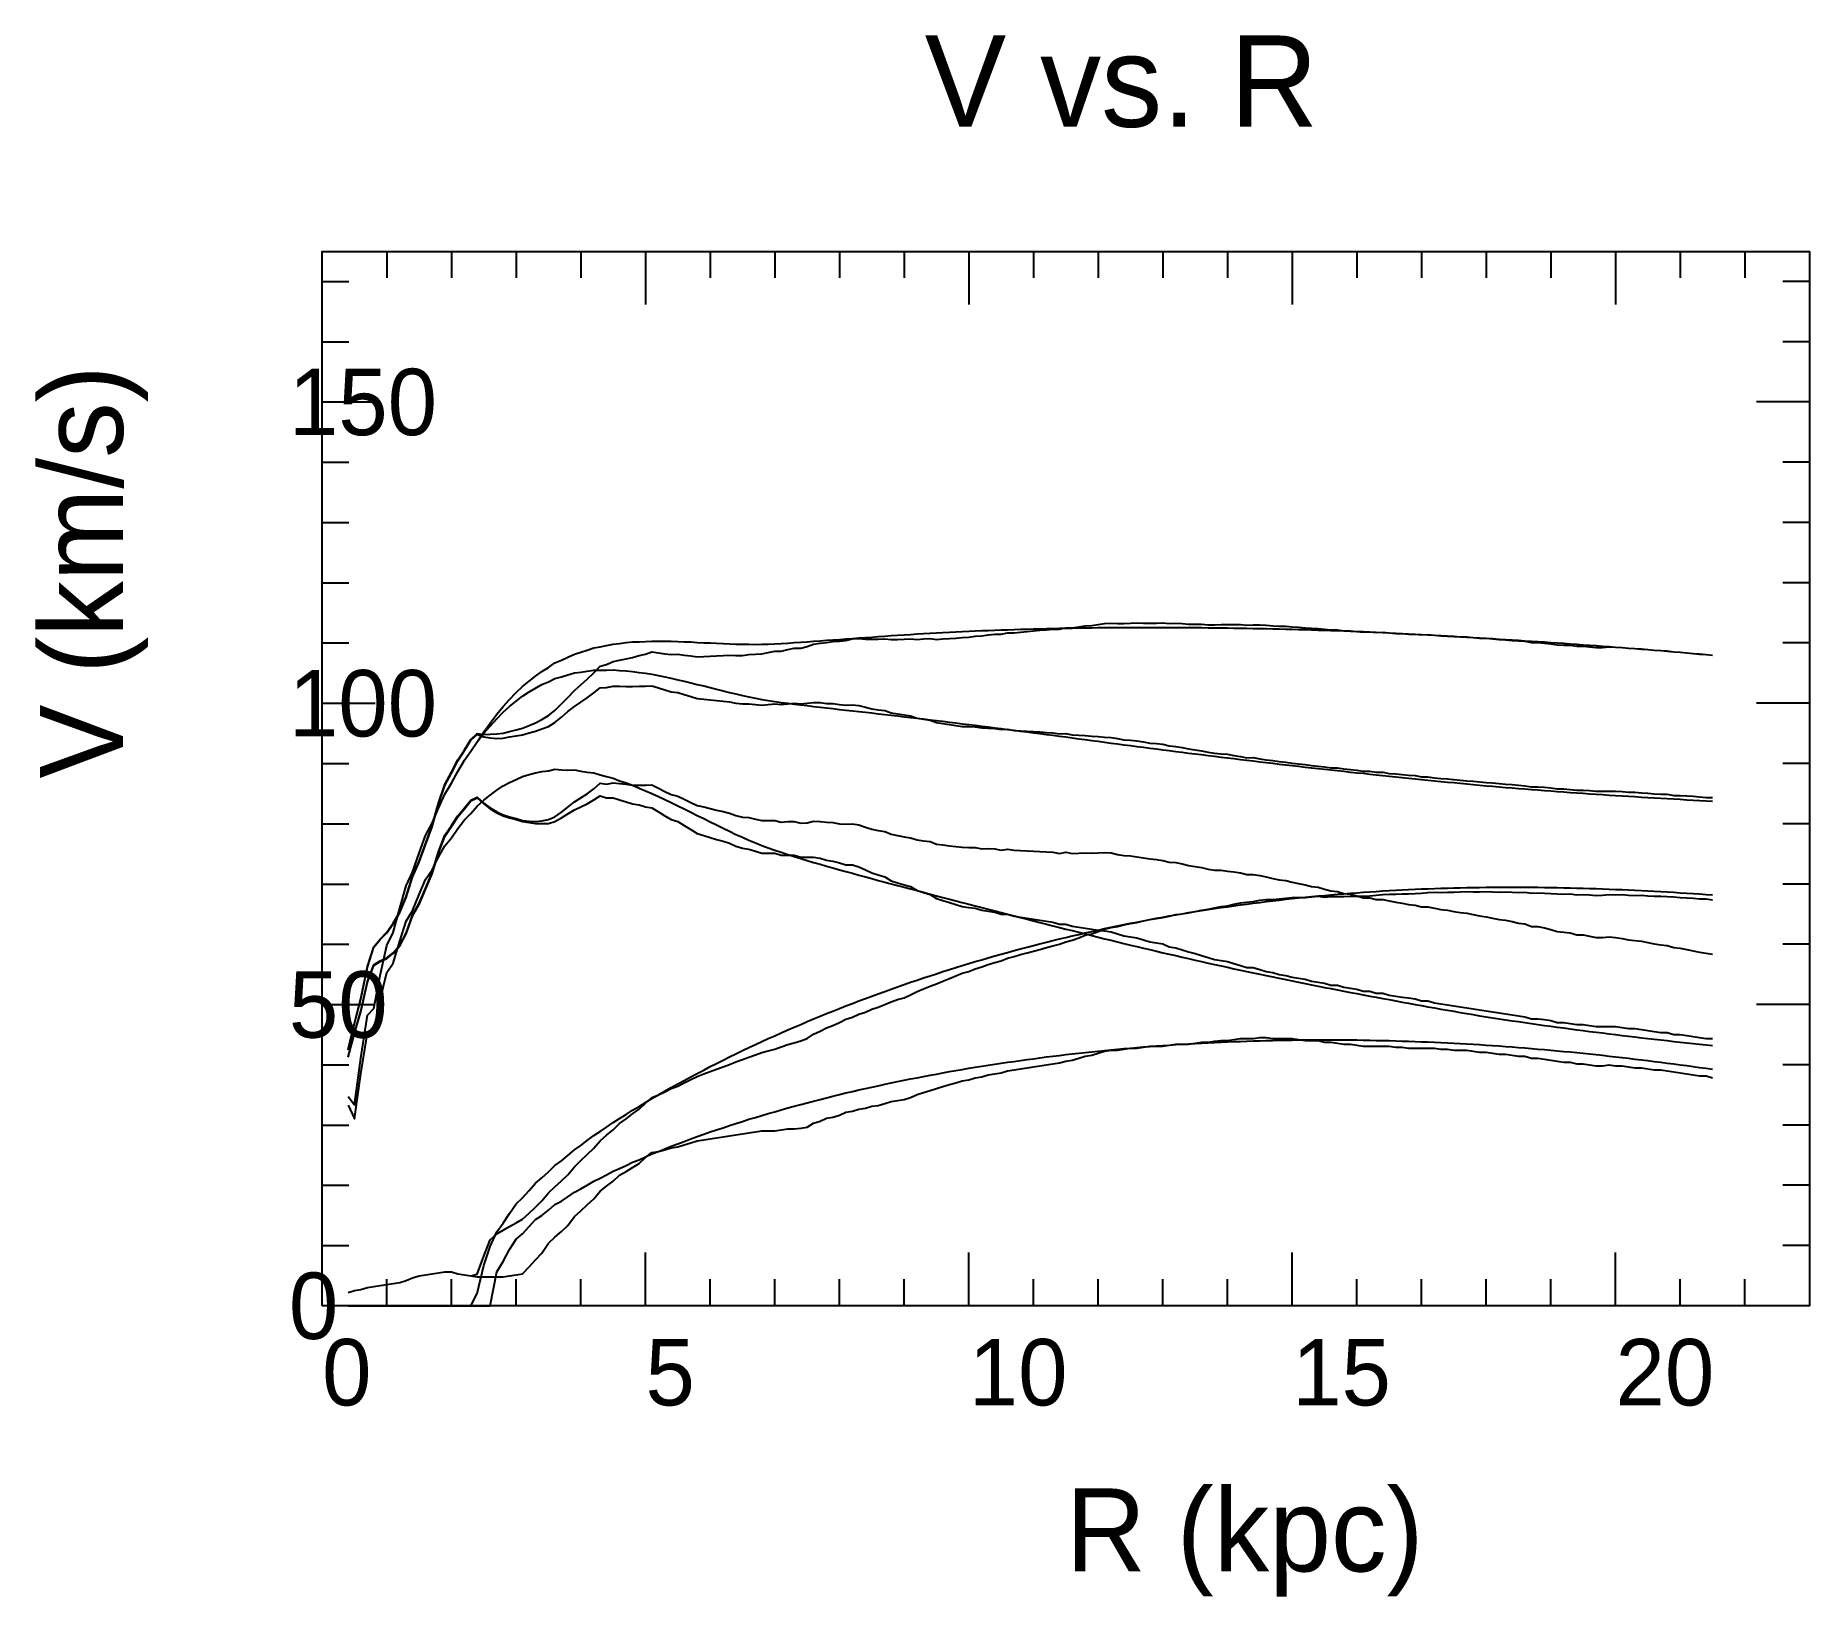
# Model space of a CAD drawing. Extents: x -35 to 179, y -35 to 153.
import ezdxf

# ---------------------------------------------------------------- set-up
doc = ezdxf.new("R2010")
doc.units = 0

msp = doc.modelspace()

# ---------------------------------------------------------------- linework, layer by layer
at = {"color": 0}
for p, q in [((7.79, 127), (7.79, 123.8)), ((15.58, 127), (15.58, 123.8)), ((23.37, 127), (23.37, 123.8)), ((31.17, 127), (31.17, 123.8)), ((38.96, 127), (38.96, 120.6)), ((46.75, 127), (46.75, 123.8)), ((54.54, 127), (54.54, 123.8)), ((62.33, 127), (62.33, 123.8)), ((70.12, 127), (70.12, 123.8)), ((77.91, 127), (77.91, 120.6)), ((85.7, 127), (85.7, 123.8)), ((93.5, 127), (93.5, 123.8)), ((101.29, 127), (101.29, 123.8)), ((109.08, 127), (109.08, 123.8)), ((116.87, 127), (116.87, 120.6)), ((124.66, 127), (124.66, 123.8)), ((132.45, 127), (132.45, 123.8)), ((140.24, 127), (140.24, 123.8)), ((148.03, 127), (148.03, 123.8)), ((155.83, 127), (155.83, 120.6)), ((163.62, 127), (163.62, 123.8)), ((171.41, 127), (171.41, 123.8)), ((0, 123.37), (3.2, 123.37)), ((179.2, 123.37), (176, 123.37)), ((0, 116.11), (3.2, 116.11)), ((179.2, 116.11), (176, 116.11)), ((0, 108.86), (6.4, 108.86)), ((179.2, 108.86), (172.8, 108.86)), ((0, 101.6), (3.2, 101.6)), ((179.2, 101.6), (176, 101.6)), ((0, 94.34), (3.2, 94.34)), ((179.2, 94.34), (176, 94.34)), ((0, 87.08), (3.2, 87.08)), ((179.2, 87.08), (176, 87.08)), ((0, 79.83), (3.2, 79.83)), ((179.2, 79.83), (176, 79.83)), ((0, 72.57), (6.4, 72.57)), ((179.2, 72.57), (172.8, 72.57)), ((0, 65.31), (3.2, 65.31)), ((179.2, 65.31), (176, 65.31)), ((0, 58.06), (3.2, 58.06)), ((179.2, 58.06), (176, 58.06)), ((0, 50.8), (3.2, 50.8)), ((179.2, 50.8), (176, 50.8)), ((0, 43.54), (3.2, 43.54)), ((179.2, 43.54), (176, 43.54)), ((0, 36.29), (6.4, 36.29)), ((179.2, 36.29), (172.8, 36.29)), ((0, 29.03), (3.2, 29.03)), ((179.2, 29.03), (176, 29.03)), ((0, 21.77), (3.2, 21.77)), ((179.2, 21.77), (176, 21.77)), ((0, 14.51), (3.2, 14.51)), ((179.2, 14.51), (176, 14.51)), ((0, 7.26), (3.2, 7.26)), ((179.2, 7.26), (176, 7.26)), ((38.96, 0), (38.96, 6.4)), ((77.91, 0), (77.91, 6.4)), ((116.87, 0), (116.87, 6.4)), ((155.83, 0), (155.83, 6.4)), ((7.79, 0), (7.79, 3.2)), ((15.58, 0), (15.58, 3.2)), ((23.37, 0), (23.37, 3.2)), ((31.17, 0), (31.17, 3.2)), ((46.75, 0), (46.75, 3.2)), ((54.54, 0), (54.54, 3.2)), ((62.33, 0), (62.33, 3.2)), ((70.12, 0), (70.12, 3.2)), ((85.7, 0), (85.7, 3.2)), ((93.5, 0), (93.5, 3.2)), ((101.29, 0), (101.29, 3.2)), ((109.08, 0), (109.08, 3.2)), ((124.66, 0), (124.66, 3.2)), ((132.45, 0), (132.45, 3.2)), ((140.24, 0), (140.24, 3.2)), ((148.03, 0), (148.03, 3.2)), ((163.62, 0), (163.62, 3.2)), ((171.41, 0), (171.41, 3.2))]:
    msp.add_line(p, q, dxfattribs=at)
msp.add_lwpolyline([(0, 0), (0, 127), (179.2, 127), (179.2, 0)], close=True, dxfattribs=at)
at = {"color": 4}
for points in [[(3.12, 30.85), (3.9, 34.04), (4.67, 36.99), (5.45, 40.85), (6.23, 43.24), (7.01, 44.16), (7.79, 45), (8.57, 46.07), (9.35, 47.46), (10.13, 49.28), (10.91, 51.75), (11.69, 53.55), (12.47, 55.64), (13.25, 57.83), (14.02, 60.53), (14.8, 62.79), (15.58, 64.28), (16.36, 65.74), (17.14, 66.98), (17.92, 68.21), (18.7, 68.91), (19.48, 68.8), (20.26, 68.85), (21.04, 68.88), (21.82, 68.98), (22.59, 69.18), (23.37, 69.37), (24.15, 69.56), (24.93, 69.89), (25.71, 70.21), (26.49, 70.63), (27.27, 71.1), (28.05, 71.69), (28.83, 72.49), (29.61, 73.28), (30.39, 74.11), (31.17, 74.8), (31.94, 75.48), (32.72, 76.24), (33.5, 77.05), (34.28, 77.23), (35.06, 77.58), (35.84, 77.78), (36.62, 77.93), (37.4, 78.07), (38.18, 78.31), (38.96, 78.5), (39.74, 78.75), (40.51, 78.63), (41.29, 78.54), (42.07, 78.43), (42.85, 78.48), (43.63, 78.38), (44.41, 78.27), (45.19, 78.18), (45.97, 78.21), (46.75, 78.25), (47.53, 78.29), (48.31, 78.32), (49.09, 78.35), (49.86, 78.31), (50.64, 78.34), (51.42, 78.45), (52.2, 78.48), (52.98, 78.51), (53.76, 78.67), (54.54, 78.83), (55.32, 78.85), (56.1, 79.04), (56.88, 79.2), (57.66, 79.22), (58.43, 79.4), (59.21, 79.68), (59.99, 79.82), (60.77, 79.9), (61.55, 80), (62.33, 80.05), (63.11, 80.14), (63.89, 80.31), (64.67, 80.36), (65.45, 80.3), (66.23, 80.28), (67.01, 80.29), (67.78, 80.34), (68.56, 80.24), (69.34, 80.25), (70.12, 80.27), (70.9, 80.32), (71.68, 80.26), (72.46, 80.31), (73.24, 80.36), (74.02, 80.26), (74.8, 80.31), (75.58, 80.37), (76.35, 80.42), (77.13, 80.47), (77.91, 80.55), (78.69, 80.67), (79.47, 80.68), (80.25, 80.8), (81.03, 80.88), (81.81, 80.88), (82.59, 81.07), (83.37, 81.07), (84.15, 81.15), (84.93, 81.22), (85.7, 81.29), (86.48, 81.36), (87.26, 81.43), (88.04, 81.5), (88.82, 81.5), (89.6, 81.67), (90.38, 81.67), (91.16, 81.78), (91.94, 81.89), (92.72, 81.95), (93.5, 82.05), (94.27, 82.16), (95.05, 82.22), (95.83, 82.17), (96.61, 82.17), (97.39, 82.22), (98.17, 82.24), (98.95, 82.23), (99.73, 82.22), (100.51, 82.23), (101.29, 82.24), (102.07, 82.17), (102.85, 82.22), (103.62, 82.16), (104.4, 82.11), (105.18, 82.1), (105.96, 82.09), (106.74, 82.03), (107.52, 82.02), (108.3, 82.06), (109.08, 82.06), (109.86, 82.05), (110.64, 82.04), (111.42, 81.98), (112.19, 82.03), (112.97, 82.02), (113.75, 81.96), (114.53, 81.91), (115.31, 81.84), (116.09, 81.84), (116.87, 81.77), (117.65, 81.72), (118.43, 81.67), (119.21, 81.6), (119.99, 81.59), (120.77, 81.49), (121.54, 81.42), (122.32, 81.42), (123.1, 81.31), (123.88, 81.29), (124.66, 81.23), (125.44, 81.12), (126.22, 81.16), (127, 81.09), (127.78, 81.12), (128.56, 81.05), (129.34, 80.99), (130.11, 80.97), (130.89, 80.9), (131.67, 80.88), (132.45, 80.81), (133.23, 80.84), (134.01, 80.77), (134.79, 80.7), (135.57, 80.67), (136.35, 80.61), (137.13, 80.58), (137.91, 80.56), (138.69, 80.49), (139.46, 80.41), (140.24, 80.39), (141.02, 80.32), (141.8, 80.24), (142.58, 80.21), (143.36, 80.14), (144.14, 80.07), (144.92, 80.04), (145.7, 79.87), (146.48, 79.89), (147.26, 79.81), (148.03, 79.74), (148.81, 79.61), (149.59, 79.58), (150.37, 79.55), (151.15, 79.43), (151.93, 79.44), (152.71, 79.37), (153.49, 79.29), (154.27, 79.3), (155.05, 79.36), (155.83, 79.33), (156.61, 79.29), (157.38, 79.21), (158.16, 79.18), (158.94, 79.14), (159.72, 79.06), (160.5, 78.98), (161.28, 78.94), (162.06, 78.9), (162.84, 78.77), (163.62, 78.74), (164.4, 78.65), (165.18, 78.57), (165.95, 78.49), (166.73, 78.44), (167.51, 78.37)], [(3.12, 30.81), (3.9, 33.99), (4.67, 36.94), (5.45, 40.79), (6.23, 43.18), (7.01, 44.1), (7.79, 44.92), (8.57, 45.99), (9.35, 47.37), (10.13, 49.19), (10.91, 51.64), (11.69, 53.42), (12.47, 55.51), (13.25, 57.7), (14.02, 60.4), (14.8, 62.65), (15.58, 64.15), (16.36, 65.62), (17.14, 66.87), (17.92, 68.11), (18.7, 68.8), (19.48, 68.54), (20.26, 68.39), (21.04, 68.33), (21.82, 68.38), (22.59, 68.52), (23.37, 68.65), (24.15, 68.77), (24.93, 68.99), (25.71, 69.2), (26.49, 69.49), (27.27, 69.78), (28.05, 70.25), (28.83, 70.91), (29.61, 71.56), (30.39, 72.19), (31.17, 72.72), (31.94, 73.24), (32.72, 73.84), (33.5, 74.44), (34.28, 74.45), (35.06, 74.63), (35.84, 74.62), (36.62, 74.6), (37.4, 74.57), (38.18, 74.64), (38.96, 74.61), (39.74, 74.65), (40.51, 74.42), (41.29, 74.18), (42.07, 73.94), (42.85, 73.88), (43.63, 73.64), (44.41, 73.38), (45.19, 73.13), (45.97, 73.06), (46.75, 72.99), (47.53, 72.92), (48.31, 72.84), (49.09, 72.76), (49.86, 72.59), (50.64, 72.5), (51.42, 72.51), (52.2, 72.42), (52.98, 72.34), (53.76, 72.43), (54.54, 72.52), (55.32, 72.42), (56.1, 72.51), (56.88, 72.59), (57.66, 72.5), (58.43, 72.58), (59.21, 72.66), (59.99, 72.65), (60.77, 72.54), (61.55, 72.53), (62.33, 72.43), (63.11, 72.32), (63.89, 72.39), (64.67, 72.29), (65.45, 72.09), (66.23, 71.9), (67.01, 71.79), (67.78, 71.68), (68.56, 71.4), (69.34, 71.28), (70.12, 71.17), (70.9, 71.06), (71.68, 70.78), (72.46, 70.66), (73.24, 70.55), (74.02, 70.27), (74.8, 70.15), (75.58, 70.03), (76.35, 69.91), (77.13, 69.79), (77.91, 69.76), (78.69, 69.72), (79.47, 69.6), (80.25, 69.56), (81.03, 69.51), (81.81, 69.39), (82.59, 69.43), (83.37, 69.3), (84.15, 69.25), (84.93, 69.21), (85.7, 69.16), (86.48, 69.11), (87.26, 69.06), (88.04, 69.01), (88.82, 68.88), (89.6, 68.91), (90.38, 68.77), (91.16, 68.72), (91.94, 68.67), (92.72, 68.61), (93.5, 68.56), (94.27, 68.5), (95.05, 68.44), (95.83, 68.31), (96.61, 68.17), (97.39, 68.11), (98.17, 68.05), (98.95, 67.92), (99.73, 67.78), (100.51, 67.72), (101.29, 67.66), (102.07, 67.44), (102.85, 67.38), (103.62, 67.24), (104.4, 67.1), (105.18, 66.97), (105.96, 66.83), (106.74, 66.69), (107.52, 66.55), (108.3, 66.49), (109.08, 66.43), (109.86, 66.29), (110.64, 66.15), (111.42, 66.01), (112.19, 66.02), (112.97, 65.88), (113.75, 65.74), (114.53, 65.68), (115.31, 65.54), (116.09, 65.47), (116.87, 65.34), (117.65, 65.27), (118.43, 65.2), (119.21, 65.07), (119.99, 65), (120.77, 64.93), (121.54, 64.8), (122.32, 64.8), (123.1, 64.66), (123.88, 64.6), (124.66, 64.53), (125.44, 64.39), (126.22, 64.39), (127, 64.26), (127.78, 64.26), (128.56, 64.12), (129.34, 64.05), (130.11, 63.99), (130.89, 63.92), (131.67, 63.85), (132.45, 63.71), (133.23, 63.72), (134.01, 63.58), (134.79, 63.51), (135.57, 63.45), (136.35, 63.38), (137.13, 63.31), (137.91, 63.24), (138.69, 63.18), (139.46, 63.11), (140.24, 63.04), (141.02, 62.98), (141.8, 62.91), (142.58, 62.84), (143.36, 62.78), (144.14, 62.71), (144.92, 62.64), (145.7, 62.51), (146.48, 62.51), (147.26, 62.45), (148.03, 62.38), (148.81, 62.25), (149.59, 62.25), (150.37, 62.19), (151.15, 62.12), (151.93, 62.12), (152.71, 62.06), (153.49, 61.99), (154.27, 61.99), (155.05, 61.99), (155.83, 61.99), (156.61, 61.93), (157.38, 61.86), (158.16, 61.86), (158.94, 61.8), (159.72, 61.74), (160.5, 61.67), (161.28, 61.61), (162.06, 61.61), (162.84, 61.48), (163.62, 61.48), (164.4, 61.42), (165.18, 61.36), (165.95, 61.29), (166.73, 61.23), (167.51, 61.23)], [(3.12, 1.6), (3.9, 1.84), (4.67, 1.96), (5.45, 2.19), (6.23, 2.31), (7.01, 2.43), (7.79, 2.55), (8.57, 2.67), (9.35, 2.79), (10.13, 3.03), (10.91, 3.38), (11.69, 3.62), (12.47, 3.74), (13.25, 3.86), (14.02, 3.97), (14.8, 4.09), (15.58, 4.09), (16.36, 3.86), (17.14, 3.74), (17.92, 3.62), (18.7, 3.8), (19.48, 5.98), (20.26, 7.96), (21.04, 8.66), (21.82, 9.09), (22.59, 9.55), (23.37, 9.99), (24.15, 10.44), (24.93, 11.14), (25.71, 11.88), (26.49, 12.64), (27.27, 13.6), (28.05, 14.32), (28.83, 15.05), (29.61, 15.78), (30.39, 16.74), (31.17, 17.48), (31.94, 18.22), (32.72, 18.97), (33.5, 19.88), (34.28, 20.54), (35.06, 21.21), (35.84, 21.96), (36.62, 22.53), (37.4, 23.11), (38.18, 23.68), (38.96, 24.42), (39.74, 25.08), (40.51, 25.39), (41.29, 25.78), (42.07, 26.17), (42.85, 26.47), (43.63, 26.86), (44.41, 27.24), (45.19, 27.62), (45.97, 27.92), (46.75, 28.21), (47.53, 28.51), (48.31, 28.79), (49.09, 29.08), (49.86, 29.37), (50.64, 29.66), (51.42, 29.94), (52.2, 30.23), (52.98, 30.51), (53.76, 30.71), (54.54, 30.91), (55.32, 31.19), (56.1, 31.46), (56.88, 31.66), (57.66, 31.93), (58.43, 32.2), (59.21, 32.72), (59.99, 33.06), (60.77, 33.49), (61.55, 33.76), (62.33, 34.1), (63.11, 34.52), (63.89, 34.78), (64.67, 35.11), (65.45, 35.37), (66.23, 35.71), (67.01, 35.96), (67.78, 36.29), (68.56, 36.62), (69.34, 36.87), (70.12, 37.11), (70.9, 37.44), (71.68, 37.84), (72.46, 38.16), (73.24, 38.48), (74.02, 38.79), (74.8, 39.11), (75.58, 39.43), (76.35, 39.74), (77.13, 40.05), (77.91, 40.28), (78.69, 40.59), (79.47, 40.81), (80.25, 41.12), (81.03, 41.34), (81.81, 41.56), (82.59, 41.86), (83.37, 42.08), (84.15, 42.29), (84.93, 42.51), (85.7, 42.72), (86.48, 42.93), (87.26, 43.15), (88.04, 43.35), (88.82, 43.56), (89.6, 43.85), (90.38, 44.05), (91.16, 44.33), (91.94, 44.62), (92.72, 44.81), (93.5, 45.09), (94.27, 45.37), (95.05, 45.56), (95.83, 45.68), (96.61, 45.87), (97.39, 46.06), (98.17, 46.17), (98.95, 46.36), (99.73, 46.54), (100.51, 46.65), (101.29, 46.75), (102.07, 46.93), (102.85, 47.11), (103.62, 47.22), (104.4, 47.31), (105.18, 47.49), (105.96, 47.66), (106.74, 47.76), (107.52, 47.93), (108.3, 48.1), (109.08, 48.19), (109.86, 48.36), (110.64, 48.52), (111.42, 48.61), (112.19, 48.69), (112.97, 48.86), (113.75, 48.94), (114.53, 48.94), (115.31, 49.02), (116.09, 49.1), (116.87, 49.17), (117.65, 49.17), (118.43, 49.17), (119.21, 49.24), (119.99, 49.32), (120.77, 49.23), (121.54, 49.3), (122.32, 49.3), (123.1, 49.29), (123.88, 49.35), (124.66, 49.35), (125.44, 49.33), (126.22, 49.39), (127, 49.46), (127.78, 49.52), (128.56, 49.58), (129.34, 49.56), (130.11, 49.62), (130.89, 49.6), (131.67, 49.65), (132.45, 49.7), (133.23, 49.76), (134.01, 49.81), (134.79, 49.78), (135.57, 49.83), (136.35, 49.81), (137.13, 49.85), (137.91, 49.9), (138.69, 49.87), (139.46, 49.84), (140.24, 49.88), (141.02, 49.85), (141.8, 49.81), (142.58, 49.85), (143.36, 49.82), (144.14, 49.78), (144.92, 49.82), (145.7, 49.71), (146.48, 49.74), (147.26, 49.7), (148.03, 49.66), (148.81, 49.62), (149.59, 49.58), (150.37, 49.61), (151.15, 49.5), (151.93, 49.52), (152.71, 49.48), (153.49, 49.43), (154.27, 49.46), (155.05, 49.55), (155.83, 49.5), (156.61, 49.52), (157.38, 49.47), (158.16, 49.42), (158.94, 49.44), (159.72, 49.39), (160.5, 49.34), (161.28, 49.35), (162.06, 49.3), (162.84, 49.24), (163.62, 49.19), (164.4, 49.14), (165.18, 49.08), (165.95, 49.02), (166.73, 49.03), (167.51, 48.91)]]:
    msp.add_lwpolyline(points, dxfattribs=at)
at = {"color": 3}
for points in [[(3.12, 25.2), (3.9, 24.22), (4.67, 29.84), (5.45, 35.02), (6.23, 35.82), (7.01, 39.79), (7.79, 43.38), (8.57, 44.94), (9.35, 47.87), (10.13, 50.58), (10.91, 52.23), (11.69, 54.51), (12.47, 56.63), (13.25, 58.14), (14.02, 59.95), (14.8, 61.63), (15.58, 62.93), (16.36, 64.37), (17.14, 65.7), (17.92, 66.78), (18.7, 67.93), (19.48, 69.12), (20.26, 70.19), (21.04, 71.26), (21.82, 72.18), (22.59, 73.03), (23.37, 73.85), (24.15, 74.57), (24.93, 75.23), (25.71, 75.85), (26.49, 76.39), (27.27, 76.89), (28.05, 77.43), (28.83, 77.74), (29.61, 78.11), (30.39, 78.5), (31.17, 78.72), (31.94, 78.97), (32.72, 79.23), (33.5, 79.37), (34.28, 79.54), (35.06, 79.7), (35.84, 79.77), (36.62, 79.87), (37.4, 79.96), (38.18, 79.98), (38.96, 80.02), (39.74, 80.05), (40.51, 80.04), (41.29, 80.04), (42.07, 80.04), (42.85, 80), (43.63, 79.98), (44.41, 79.95), (45.19, 79.9), (45.97, 79.86), (46.75, 79.84), (47.53, 79.79), (48.31, 79.75), (49.09, 79.73), (49.86, 79.69), (50.64, 79.67), (51.42, 79.67), (52.2, 79.66), (52.98, 79.67), (53.76, 79.7), (54.54, 79.73), (55.32, 79.77), (56.1, 79.82), (56.88, 79.87), (57.66, 79.92), (58.43, 79.98), (59.21, 80.03), (59.99, 80.09), (60.77, 80.15), (61.55, 80.21), (62.33, 80.26), (63.11, 80.32), (63.89, 80.38), (64.67, 80.44), (65.45, 80.5), (66.23, 80.55), (67.01, 80.61), (67.78, 80.66), (68.56, 80.72), (69.34, 80.77), (70.12, 80.82), (70.9, 80.87), (71.68, 80.92), (72.46, 80.96), (73.24, 81.01), (74.02, 81.05), (74.8, 81.09), (75.58, 81.14), (76.35, 81.17), (77.13, 81.21), (77.91, 81.25), (78.69, 81.28), (79.47, 81.32), (80.25, 81.35), (81.03, 81.38), (81.81, 81.41), (82.59, 81.43), (83.37, 81.46), (84.15, 81.48), (84.93, 81.51), (85.7, 81.53), (86.48, 81.55), (87.26, 81.57), (88.04, 81.59), (88.82, 81.6), (89.6, 81.62), (90.38, 81.63), (91.16, 81.64), (91.94, 81.66), (92.72, 81.67), (93.5, 81.68), (94.27, 81.68), (95.05, 81.69), (95.83, 81.7), (96.61, 81.7), (97.39, 81.7), (98.17, 81.71), (98.95, 81.71), (99.73, 81.71), (100.51, 81.71), (101.29, 81.71), (102.07, 81.71), (102.85, 81.7), (103.62, 81.7), (104.4, 81.69), (105.18, 81.69), (105.96, 81.68), (106.74, 81.67), (107.52, 81.66), (108.3, 81.65), (109.08, 81.64), (109.86, 81.63), (110.64, 81.62), (111.42, 81.6), (112.19, 81.59), (112.97, 81.58), (113.75, 81.56), (114.53, 81.54), (115.31, 81.52), (116.09, 81.5), (116.87, 81.48), (117.65, 81.46), (118.43, 81.44), (119.21, 81.42), (119.99, 81.39), (120.77, 81.37), (121.54, 81.34), (122.32, 81.32), (123.1, 81.29), (123.88, 81.26), (124.66, 81.23), (125.44, 81.2), (126.22, 81.16), (127, 81.13), (127.78, 81.09), (128.56, 81.06), (129.34, 81.02), (130.11, 80.98), (130.89, 80.94), (131.67, 80.9), (132.45, 80.86), (133.23, 80.82), (134.01, 80.78), (134.79, 80.73), (135.57, 80.68), (136.35, 80.64), (137.13, 80.59), (137.91, 80.54), (138.69, 80.5), (139.46, 80.45), (140.24, 80.4), (141.02, 80.35), (141.8, 80.3), (142.58, 80.25), (143.36, 80.2), (144.14, 80.15), (144.92, 80.1), (145.7, 80.05), (146.48, 80), (147.26, 79.95), (148.03, 79.89), (148.81, 79.84), (149.59, 79.79), (150.37, 79.73), (151.15, 79.68), (151.93, 79.62), (152.71, 79.57), (153.49, 79.51), (154.27, 79.45), (155.05, 79.39), (155.83, 79.33), (156.61, 79.27), (157.38, 79.21), (158.16, 79.15), (158.94, 79.09), (159.72, 79.03), (160.5, 78.97), (161.28, 78.91), (162.06, 78.84), (162.84, 78.78), (163.62, 78.71), (164.4, 78.65), (165.18, 78.58), (165.95, 78.52), (166.73, 78.45), (167.51, 78.38)], [(3.12, 25.2), (3.9, 24.22), (4.67, 29.84), (5.45, 35.02), (6.23, 35.82), (7.01, 39.79), (7.79, 43.38), (8.57, 44.94), (9.35, 47.87), (10.13, 50.58), (10.91, 52.23), (11.69, 54.51), (12.47, 56.63), (13.25, 58.14), (14.02, 59.95), (14.8, 61.63), (15.58, 62.93), (16.36, 64.37), (17.14, 65.7), (17.92, 66.78), (18.7, 67.91), (19.48, 68.95), (20.26, 69.82), (21.04, 70.7), (21.82, 71.5), (22.59, 72.18), (23.37, 72.83), (24.15, 73.42), (24.93, 73.93), (25.71, 74.4), (26.49, 74.82), (27.27, 75.17), (28.05, 75.57), (28.83, 75.76), (29.61, 75.98), (30.39, 76.22), (31.17, 76.31), (31.94, 76.43), (32.72, 76.54), (33.5, 76.55), (34.28, 76.57), (35.06, 76.58), (35.84, 76.52), (36.62, 76.47), (37.4, 76.41), (38.18, 76.29), (38.96, 76.18), (39.74, 76.06), (40.51, 75.9), (41.29, 75.75), (42.07, 75.59), (42.85, 75.4), (43.63, 75.23), (44.41, 75.04), (45.19, 74.84), (45.97, 74.65), (46.75, 74.46), (47.53, 74.26), (48.31, 74.06), (49.09, 73.88), (49.86, 73.69), (50.64, 73.51), (51.42, 73.34), (52.2, 73.18), (52.98, 73.04), (53.76, 72.91), (54.54, 72.79), (55.32, 72.68), (56.1, 72.58), (56.88, 72.47), (57.66, 72.38), (58.43, 72.28), (59.21, 72.19), (59.99, 72.1), (60.77, 72.01), (61.55, 71.92), (62.33, 71.83), (63.11, 71.74), (63.89, 71.66), (64.67, 71.57), (65.45, 71.48), (66.23, 71.4), (67.01, 71.31), (67.78, 71.22), (68.56, 71.13), (69.34, 71.04), (70.12, 70.95), (70.9, 70.86), (71.68, 70.77), (72.46, 70.68), (73.24, 70.59), (74.02, 70.49), (74.8, 70.4), (75.58, 70.31), (76.35, 70.21), (77.13, 70.11), (77.91, 70.02), (78.69, 69.92), (79.47, 69.82), (80.25, 69.72), (81.03, 69.62), (81.81, 69.52), (82.59, 69.42), (83.37, 69.32), (84.15, 69.22), (84.93, 69.12), (85.7, 69.02), (86.48, 68.92), (87.26, 68.81), (88.04, 68.71), (88.82, 68.61), (89.6, 68.51), (90.38, 68.4), (91.16, 68.3), (91.94, 68.2), (92.72, 68.09), (93.5, 67.99), (94.27, 67.89), (95.05, 67.78), (95.83, 67.68), (96.61, 67.58), (97.39, 67.48), (98.17, 67.37), (98.95, 67.27), (99.73, 67.17), (100.51, 67.07), (101.29, 66.97), (102.07, 66.87), (102.85, 66.77), (103.62, 66.67), (104.4, 66.57), (105.18, 66.47), (105.96, 66.38), (106.74, 66.28), (107.52, 66.18), (108.3, 66.09), (109.08, 65.99), (109.86, 65.9), (110.64, 65.8), (111.42, 65.71), (112.19, 65.62), (112.97, 65.52), (113.75, 65.43), (114.53, 65.34), (115.31, 65.25), (116.09, 65.16), (116.87, 65.07), (117.65, 64.98), (118.43, 64.89), (119.21, 64.81), (119.99, 64.72), (120.77, 64.63), (121.54, 64.55), (122.32, 64.46), (123.1, 64.38), (123.88, 64.29), (124.66, 64.21), (125.44, 64.13), (126.22, 64.04), (127, 63.96), (127.78, 63.88), (128.56, 63.8), (129.34, 63.71), (130.11, 63.63), (130.89, 63.55), (131.67, 63.47), (132.45, 63.39), (133.23, 63.31), (134.01, 63.24), (134.79, 63.16), (135.57, 63.08), (136.35, 63.01), (137.13, 62.93), (137.91, 62.86), (138.69, 62.78), (139.46, 62.71), (140.24, 62.64), (141.02, 62.57), (141.8, 62.5), (142.58, 62.44), (143.36, 62.37), (144.14, 62.31), (144.92, 62.25), (145.7, 62.19), (146.48, 62.13), (147.26, 62.07), (148.03, 62.01), (148.81, 61.95), (149.59, 61.89), (150.37, 61.84), (151.15, 61.78), (151.93, 61.73), (152.71, 61.68), (153.49, 61.62), (154.27, 61.57), (155.05, 61.52), (155.83, 61.47), (156.61, 61.42), (157.38, 61.37), (158.16, 61.32), (158.94, 61.27), (159.72, 61.23), (160.5, 61.18), (161.28, 61.13), (162.06, 61.09), (162.84, 61.04), (163.62, 61), (164.4, 60.95), (165.18, 60.91), (165.95, 60.87), (166.73, 60.82), (167.51, 60.78)], [(3.12, 0), (3.9, 0), (4.67, 0), (5.45, 0), (6.23, 0), (7.01, 0), (7.79, 0), (8.57, 0), (9.35, 0), (10.13, 0), (10.91, 0), (11.69, 0), (12.47, 0), (13.25, 0), (14.02, 0), (14.8, 0), (15.58, 0), (16.36, 0), (17.14, 0), (17.92, 0), (18.7, 1.47), (19.48, 4.85), (20.26, 7.15), (21.04, 8.92), (21.82, 9.94), (22.59, 11.13), (23.37, 12.26), (24.15, 13.01), (24.93, 13.9), (25.71, 14.78), (26.49, 15.41), (27.27, 16.15), (28.05, 16.9), (28.83, 17.47), (29.61, 18.12), (30.39, 18.78), (31.17, 19.3), (31.94, 19.89), (32.72, 20.49), (33.5, 20.98), (34.28, 21.52), (35.06, 22.07), (35.84, 22.54), (36.62, 23.05), (37.4, 23.56), (38.18, 24.01), (38.96, 24.49), (39.74, 24.97), (40.51, 25.4), (41.29, 25.85), (42.07, 26.31), (42.85, 26.72), (43.63, 27.15), (44.41, 27.59), (45.19, 27.98), (45.97, 28.39), (46.75, 28.81), (47.53, 29.19), (48.31, 29.58), (49.09, 29.98), (49.86, 30.35), (50.64, 30.73), (51.42, 31.11), (52.2, 31.46), (52.98, 31.82), (53.76, 32.19), (54.54, 32.53), (55.32, 32.88), (56.1, 33.23), (56.88, 33.56), (57.66, 33.89), (58.43, 34.23), (59.21, 34.55), (59.99, 34.87), (60.77, 35.19), (61.55, 35.5), (62.33, 35.81), (63.11, 36.12), (63.89, 36.42), (64.67, 36.72), (65.45, 37.01), (66.23, 37.3), (67.01, 37.59), (67.78, 37.87), (68.56, 38.15), (69.34, 38.42), (70.12, 38.7), (70.9, 38.96), (71.68, 39.23), (72.46, 39.49), (73.24, 39.75), (74.02, 40), (74.8, 40.25), (75.58, 40.5), (76.35, 40.74), (77.13, 40.98), (77.91, 41.22), (78.69, 41.45), (79.47, 41.68), (80.25, 41.91), (81.03, 42.13), (81.81, 42.35), (82.59, 42.57), (83.37, 42.78), (84.15, 42.99), (84.93, 43.2), (85.7, 43.4), (86.48, 43.6), (87.26, 43.8), (88.04, 43.99), (88.82, 44.18), (89.6, 44.37), (90.38, 44.55), (91.16, 44.73), (91.94, 44.91), (92.72, 45.09), (93.5, 45.26), (94.27, 45.43), (95.05, 45.59), (95.83, 45.75), (96.61, 45.92), (97.39, 46.07), (98.17, 46.22), (98.95, 46.38), (99.73, 46.52), (100.51, 46.67), (101.29, 46.81), (102.07, 46.95), (102.85, 47.08), (103.62, 47.22), (104.4, 47.35), (105.18, 47.48), (105.96, 47.6), (106.74, 47.72), (107.52, 47.84), (108.3, 47.96), (109.08, 48.07), (109.86, 48.18), (110.64, 48.29), (111.42, 48.39), (112.19, 48.49), (112.97, 48.59), (113.75, 48.69), (114.53, 48.78), (115.31, 48.87), (116.09, 48.96), (116.87, 49.04), (117.65, 49.13), (118.43, 49.21), (119.21, 49.28), (119.99, 49.36), (120.77, 49.43), (121.54, 49.5), (122.32, 49.57), (123.1, 49.63), (123.88, 49.69), (124.66, 49.75), (125.44, 49.81), (126.22, 49.86), (127, 49.91), (127.78, 49.96), (128.56, 50), (129.34, 50.05), (130.11, 50.09), (130.89, 50.13), (131.67, 50.16), (132.45, 50.2), (133.23, 50.23), (134.01, 50.26), (134.79, 50.28), (135.57, 50.31), (136.35, 50.33), (137.13, 50.35), (137.91, 50.36), (138.69, 50.38), (139.46, 50.39), (140.24, 50.4), (141.02, 50.41), (141.8, 50.41), (142.58, 50.42), (143.36, 50.42), (144.14, 50.42), (144.92, 50.41), (145.7, 50.41), (146.48, 50.4), (147.26, 50.39), (148.03, 50.38), (148.81, 50.37), (149.59, 50.35), (150.37, 50.33), (151.15, 50.31), (151.93, 50.29), (152.71, 50.27), (153.49, 50.24), (154.27, 50.21), (155.05, 50.18), (155.83, 50.15), (156.61, 50.12), (157.38, 50.09), (158.16, 50.05), (158.94, 50.01), (159.72, 49.97), (160.5, 49.93), (161.28, 49.89), (162.06, 49.84), (162.84, 49.8), (163.62, 49.75), (164.4, 49.7), (165.18, 49.65), (165.95, 49.6), (166.73, 49.55), (167.51, 49.5)]]:
    msp.add_lwpolyline(points, dxfattribs=at)
at = {"color": 2}
for points in [[(3.12, 24.15), (3.9, 22.52), (4.67, 27.93), (5.45, 32.89), (6.23, 33.15), (7.01, 36.85), (7.79, 40.16), (8.57, 41.27), (9.35, 43.91), (10.13, 46.31), (10.91, 47.56), (11.69, 49.55), (12.47, 51.36), (13.25, 52.5), (14.02, 54.02), (14.8, 55.4), (15.58, 56.36), (16.36, 57.5), (17.14, 58.54), (17.92, 59.31), (18.7, 60.16), (19.48, 60.91), (20.26, 61.49), (21.04, 62.09), (21.82, 62.61), (22.59, 63.01), (23.37, 63.4), (24.15, 63.73), (24.93, 63.97), (25.71, 64.19), (26.49, 64.35), (27.27, 64.45), (28.05, 64.62), (28.83, 64.55), (29.61, 64.53), (30.39, 64.55), (31.17, 64.39), (31.94, 64.27), (32.72, 64.17), (33.5, 63.93), (34.28, 63.73), (35.06, 63.53), (35.84, 63.24), (36.62, 62.97), (37.4, 62.7), (38.18, 62.36), (38.96, 62.04), (39.74, 61.71), (40.51, 61.34), (41.29, 60.98), (42.07, 60.62), (42.85, 60.23), (43.63, 59.85), (44.41, 59.47), (45.19, 59.07), (45.97, 58.68), (46.75, 58.3), (47.53, 57.91), (48.31, 57.53), (49.09, 57.16), (49.86, 56.78), (50.64, 56.43), (51.42, 56.09), (52.2, 55.75), (52.98, 55.44), (53.76, 55.16), (54.54, 54.88), (55.32, 54.62), (56.1, 54.37), (56.88, 54.12), (57.66, 53.88), (58.43, 53.64), (59.21, 53.41), (59.99, 53.18), (60.77, 52.96), (61.55, 52.74), (62.33, 52.52), (63.11, 52.3), (63.89, 52.09), (64.67, 51.87), (65.45, 51.66), (66.23, 51.45), (67.01, 51.24), (67.78, 51.03), (68.56, 50.83), (69.34, 50.62), (70.12, 50.41), (70.9, 50.21), (71.68, 50), (72.46, 49.8), (73.24, 49.59), (74.02, 49.39), (74.8, 49.18), (75.58, 48.98), (76.35, 48.78), (77.13, 48.57), (77.91, 48.37), (78.69, 48.17), (79.47, 47.96), (80.25, 47.76), (81.03, 47.56), (81.81, 47.36), (82.59, 47.16), (83.37, 46.96), (84.15, 46.76), (84.93, 46.56), (85.7, 46.36), (86.48, 46.16), (87.26, 45.96), (88.04, 45.77), (88.82, 45.57), (89.6, 45.37), (90.38, 45.18), (91.16, 44.98), (91.94, 44.79), (92.72, 44.59), (93.5, 44.4), (94.27, 44.21), (95.05, 44.02), (95.83, 43.83), (96.61, 43.64), (97.39, 43.45), (98.17, 43.27), (98.95, 43.08), (99.73, 42.9), (100.51, 42.71), (101.29, 42.53), (102.07, 42.35), (102.85, 42.17), (103.62, 41.99), (104.4, 41.81), (105.18, 41.63), (105.96, 41.46), (106.74, 41.28), (107.52, 41.11), (108.3, 40.94), (109.08, 40.77), (109.86, 40.6), (110.64, 40.43), (111.42, 40.26), (112.19, 40.1), (112.97, 39.93), (113.75, 39.77), (114.53, 39.61), (115.31, 39.45), (116.09, 39.29), (116.87, 39.13), (117.65, 38.97), (118.43, 38.81), (119.21, 38.66), (119.99, 38.51), (120.77, 38.35), (121.54, 38.2), (122.32, 38.05), (123.1, 37.9), (123.88, 37.75), (124.66, 37.6), (125.44, 37.45), (126.22, 37.31), (127, 37.16), (127.78, 37.02), (128.56, 36.87), (129.34, 36.73), (130.11, 36.58), (130.89, 36.44), (131.67, 36.3), (132.45, 36.16), (133.23, 36.02), (134.01, 35.88), (134.79, 35.74), (135.57, 35.61), (136.35, 35.47), (137.13, 35.34), (137.91, 35.2), (138.69, 35.07), (139.46, 34.94), (140.24, 34.82), (141.02, 34.69), (141.8, 34.57), (142.58, 34.45), (143.36, 34.33), (144.14, 34.22), (144.92, 34.1), (145.7, 33.99), (146.48, 33.88), (147.26, 33.77), (148.03, 33.67), (148.81, 33.56), (149.59, 33.46), (150.37, 33.35), (151.15, 33.25), (151.93, 33.15), (152.71, 33.05), (153.49, 32.95), (154.27, 32.86), (155.05, 32.76), (155.83, 32.66), (156.61, 32.57), (157.38, 32.48), (158.16, 32.38), (158.94, 32.29), (159.72, 32.2), (160.5, 32.11), (161.28, 32.02), (162.06, 31.94), (162.84, 31.85), (163.62, 31.76), (164.4, 31.68), (165.18, 31.59), (165.95, 31.51), (166.73, 31.43), (167.51, 31.35)], [(3.12, 30), (3.9, 32.86), (4.67, 35.47), (5.45, 39.04), (6.23, 41.06), (7.01, 41.54), (7.79, 41.9), (8.57, 42.5), (9.35, 43.45), (10.13, 44.89), (10.91, 47.04), (11.69, 48.48), (12.47, 50.27), (13.25, 52.17), (14.02, 54.66), (14.8, 56.68), (15.58, 57.86), (16.36, 59.03), (17.14, 59.97), (17.92, 60.91), (18.7, 61.26), (19.48, 60.55), (20.26, 59.96), (21.04, 59.48), (21.82, 59.13), (22.59, 58.9), (23.37, 58.67), (24.15, 58.44), (24.93, 58.38), (25.71, 58.34), (26.49, 58.42), (27.27, 58.56), (28.05, 58.89), (28.83, 59.47), (29.61, 60.05), (30.39, 60.69), (31.17, 61.17), (31.94, 61.66), (32.72, 62.27), (33.5, 62.93), (34.28, 62.84), (35.06, 62.98), (35.84, 62.92), (36.62, 62.81), (37.4, 62.7), (38.18, 62.72), (38.96, 62.69), (39.74, 62.75), (40.51, 62.33), (41.29, 61.95), (42.07, 61.57), (42.85, 61.38), (43.63, 61), (44.41, 60.63), (45.19, 60.26), (45.97, 60.08), (46.75, 59.89), (47.53, 59.71), (48.31, 59.53), (49.09, 59.34), (49.86, 59.05), (50.64, 58.87), (51.42, 58.8), (52.2, 58.62), (52.98, 58.44), (53.76, 58.44), (54.54, 58.44), (55.32, 58.26), (56.1, 58.31), (56.88, 58.31), (57.66, 58.13), (58.43, 58.17), (59.21, 58.35), (59.99, 58.33), (60.77, 58.25), (61.55, 58.19), (62.33, 58.06), (63.11, 57.99), (63.89, 58.03), (64.67, 57.91), (65.45, 57.64), (66.23, 57.41), (67.01, 57.25), (67.78, 57.13), (68.56, 56.81), (69.34, 56.64), (70.12, 56.48), (70.9, 56.38), (71.68, 56.11), (72.46, 56.01), (73.24, 55.91), (74.02, 55.6), (74.8, 55.5), (75.58, 55.41), (76.35, 55.31), (77.13, 55.22), (77.91, 55.18), (78.69, 55.19), (79.47, 55.05), (80.25, 55.06), (81.03, 55.02), (81.81, 54.88), (82.59, 55), (83.37, 54.86), (84.15, 54.82), (84.93, 54.78), (85.7, 54.74), (86.48, 54.7), (87.26, 54.66), (88.04, 54.62), (88.82, 54.49), (89.6, 54.62), (90.38, 54.48), (91.16, 54.51), (91.94, 54.54), (92.72, 54.51), (93.5, 54.54), (94.27, 54.58), (95.05, 54.54), (95.83, 54.35), (96.61, 54.22), (97.39, 54.19), (98.17, 54.09), (98.95, 53.97), (99.73, 53.84), (100.51, 53.75), (101.29, 53.65), (102.07, 53.43), (102.85, 53.41), (103.62, 53.21), (104.4, 53.02), (105.18, 52.9), (105.96, 52.78), (106.74, 52.59), (107.52, 52.48), (108.3, 52.46), (109.08, 52.36), (109.86, 52.25), (110.64, 52.13), (111.42, 51.95), (112.19, 51.95), (112.97, 51.83), (113.75, 51.65), (114.53, 51.48), (115.31, 51.3), (116.09, 51.21), (116.87, 51.02), (117.65, 50.85), (118.43, 50.69), (119.21, 50.5), (119.99, 50.41), (120.77, 50.17), (121.54, 49.99), (122.32, 49.91), (123.1, 49.65), (123.88, 49.56), (124.66, 49.39), (125.44, 49.13), (126.22, 49.13), (127, 48.95), (127.78, 48.95), (128.56, 48.77), (129.34, 48.6), (130.11, 48.51), (130.89, 48.34), (131.67, 48.25), (132.45, 48.07), (133.23, 48.07), (134.01, 47.89), (134.79, 47.72), (135.57, 47.63), (136.35, 47.47), (137.13, 47.38), (137.91, 47.29), (138.69, 47.12), (139.46, 46.95), (140.24, 46.86), (141.02, 46.69), (141.8, 46.53), (142.58, 46.44), (143.36, 46.27), (144.14, 46.1), (144.92, 46.01), (145.7, 45.68), (146.48, 45.68), (147.26, 45.51), (148.03, 45.34), (148.81, 45.09), (149.59, 45.01), (150.37, 44.92), (151.15, 44.67), (151.93, 44.67), (152.71, 44.51), (153.49, 44.34), (154.27, 44.34), (155.05, 44.42), (155.83, 44.34), (156.61, 44.25), (157.38, 44.08), (158.16, 44), (158.94, 43.91), (159.72, 43.75), (160.5, 43.58), (161.28, 43.49), (162.06, 43.41), (162.84, 43.16), (163.62, 43.08), (164.4, 42.91), (165.18, 42.74), (165.95, 42.58), (166.73, 42.49), (167.51, 42.33)], [(3.12, 0), (3.9, 0), (4.67, 0), (5.45, 0), (6.23, 0), (7.01, 0), (7.79, 0), (8.57, 0), (9.35, 0), (10.13, 0), (10.91, 0), (11.69, 0), (12.47, 0), (13.25, 0), (14.02, 0), (14.8, 0), (15.58, 0), (16.36, 0), (17.14, 0), (17.92, 0), (18.7, 0), (19.48, 0), (20.26, 0), (21.04, 4.09), (21.82, 5.34), (22.59, 6.78), (23.37, 8.03), (24.15, 8.67), (24.93, 9.54), (25.71, 10.38), (26.49, 10.87), (27.27, 11.52), (28.05, 12.19), (28.83, 12.6), (29.61, 13.14), (30.39, 13.7), (31.17, 14.07), (31.94, 14.54), (32.72, 15.02), (33.5, 15.36), (34.28, 15.78), (35.06, 16.21), (35.84, 16.52), (36.62, 16.9), (37.4, 17.3), (38.18, 17.59), (38.96, 17.94), (39.74, 18.3), (40.51, 18.58), (41.29, 18.9), (42.07, 19.24), (42.85, 19.5), (43.63, 19.8), (44.41, 20.12), (45.19, 20.37), (45.97, 20.65), (46.75, 20.94), (47.53, 21.18), (48.31, 21.45), (49.09, 21.72), (49.86, 21.95), (50.64, 22.2), (51.42, 22.46), (52.2, 22.68), (52.98, 22.92), (53.76, 23.16), (54.54, 23.37), (55.32, 23.6), (56.1, 23.83), (56.88, 24.03), (57.66, 24.24), (58.43, 24.46), (59.21, 24.65), (59.99, 24.85), (60.77, 25.06), (61.55, 25.24), (62.33, 25.44), (63.11, 25.63), (63.89, 25.8), (64.67, 25.99), (65.45, 26.17), (66.23, 26.34), (67.01, 26.51), (67.78, 26.68), (68.56, 26.84), (69.34, 27), (70.12, 27.17), (70.9, 27.32), (71.68, 27.47), (72.46, 27.63), (73.24, 27.77), (74.02, 27.91), (74.8, 28.06), (75.58, 28.2), (76.35, 28.33), (77.13, 28.47), (77.91, 28.6), (78.69, 28.73), (79.47, 28.85), (80.25, 28.97), (81.03, 29.09), (81.81, 29.22), (82.59, 29.33), (83.37, 29.44), (84.15, 29.55), (84.93, 29.66), (85.7, 29.76), (86.48, 29.87), (87.26, 29.97), (88.04, 30.06), (88.82, 30.16), (89.6, 30.25), (90.38, 30.34), (91.16, 30.43), (91.94, 30.51), (92.72, 30.6), (93.5, 30.68), (94.27, 30.75), (95.05, 30.83), (95.83, 30.9), (96.61, 30.97), (97.39, 31.04), (98.17, 31.11), (98.95, 31.17), (99.73, 31.23), (100.51, 31.29), (101.29, 31.35), (102.07, 31.4), (102.85, 31.46), (103.62, 31.51), (104.4, 31.55), (105.18, 31.6), (105.96, 31.64), (106.74, 31.68), (107.52, 31.72), (108.3, 31.76), (109.08, 31.79), (109.86, 31.82), (110.64, 31.85), (111.42, 31.88), (112.19, 31.91), (112.97, 31.93), (113.75, 31.95), (114.53, 31.97), (115.31, 31.99), (116.09, 32), (116.87, 32.01), (117.65, 32.02), (118.43, 32.03), (119.21, 32.04), (119.99, 32.04), (120.77, 32.04), (121.54, 32.04), (122.32, 32.04), (123.1, 32.03), (123.88, 32.02), (124.66, 32.02), (125.44, 32), (126.22, 31.99), (127, 31.97), (127.78, 31.96), (128.56, 31.94), (129.34, 31.92), (130.11, 31.89), (130.89, 31.87), (131.67, 31.84), (132.45, 31.81), (133.23, 31.78), (134.01, 31.74), (134.79, 31.7), (135.57, 31.67), (136.35, 31.63), (137.13, 31.58), (137.91, 31.54), (138.69, 31.49), (139.46, 31.45), (140.24, 31.4), (141.02, 31.34), (141.8, 31.29), (142.58, 31.23), (143.36, 31.18), (144.14, 31.12), (144.92, 31.05), (145.7, 30.99), (146.48, 30.92), (147.26, 30.86), (148.03, 30.79), (148.81, 30.72), (149.59, 30.64), (150.37, 30.57), (151.15, 30.49), (151.93, 30.41), (152.71, 30.33), (153.49, 30.25), (154.27, 30.17), (155.05, 30.08), (155.83, 29.99), (156.61, 29.91), (157.38, 29.81), (158.16, 29.72), (158.94, 29.63), (159.72, 29.53), (160.5, 29.44), (161.28, 29.34), (162.06, 29.24), (162.84, 29.13), (163.62, 29.03), (164.4, 28.93), (165.18, 28.82), (165.95, 28.71), (166.73, 28.6), (167.51, 28.49)]]:
    msp.add_lwpolyline(points, dxfattribs=at)
at = {"color": 1}
msp.add_lwpolyline([(3.12, 30), (3.9, 32.86), (4.67, 35.47), (5.45, 39.04), (6.23, 41.06), (7.01, 41.54), (7.79, 41.9), (8.57, 42.5), (9.35, 43.45), (10.13, 44.89), (10.91, 47.04), (11.69, 48.48), (12.47, 50.27), (13.25, 52.17), (14.02, 54.66), (14.8, 56.68), (15.58, 57.86), (16.36, 59.03), (17.14, 59.97), (17.92, 60.91), (18.7, 61.26), (19.48, 60.55), (20.26, 59.96), (21.04, 59.48), (21.82, 59.13), (22.59, 58.9), (23.37, 58.67), (24.15, 58.44), (24.93, 58.38), (25.71, 58.34), (26.49, 58.42), (27.27, 58.56), (28.05, 58.89), (28.83, 59.47), (29.61, 60.05), (30.39, 60.69), (31.17, 61.17), (31.94, 61.66), (32.72, 62.27), (33.5, 62.93), (34.28, 62.84), (35.06, 62.98), (35.84, 62.92), (36.62, 62.81), (37.4, 62.7), (38.18, 62.72), (38.96, 62.69), (39.74, 62.75), (40.51, 62.33), (41.29, 61.95), (42.07, 61.57), (42.85, 61.38), (43.63, 61), (44.41, 60.63), (45.19, 60.26), (45.97, 60.08), (46.75, 59.89), (47.53, 59.71), (48.31, 59.53), (49.09, 59.34), (49.86, 59.05), (50.64, 58.87), (51.42, 58.8), (52.2, 58.62), (52.98, 58.44), (53.76, 58.44), (54.54, 58.44), (55.32, 58.26), (56.1, 58.31), (56.88, 58.31), (57.66, 58.13), (58.43, 58.17), (59.21, 58.35), (59.99, 58.33), (60.77, 58.25), (61.55, 58.19), (62.33, 58.06), (63.11, 57.99), (63.89, 58.03), (64.67, 57.91), (65.45, 57.64), (66.23, 57.41), (67.01, 57.25), (67.78, 57.13), (68.56, 56.81), (69.34, 56.64), (70.12, 56.48), (70.9, 56.38), (71.68, 56.11), (72.46, 56.01), (73.24, 55.91), (74.02, 55.6), (74.8, 55.5), (75.58, 55.41), (76.35, 55.31), (77.13, 55.22), (77.91, 55.18), (78.69, 55.19), (79.47, 55.05), (80.25, 55.06), (81.03, 55.02), (81.81, 54.88), (82.59, 55), (83.37, 54.86), (84.15, 54.82), (84.93, 54.78), (85.7, 54.74), (86.48, 54.7), (87.26, 54.66), (88.04, 54.62), (88.82, 54.49), (89.6, 54.62), (90.38, 54.48), (91.16, 54.51), (91.94, 54.54), (92.72, 54.51), (93.5, 54.54), (94.27, 54.58), (95.05, 54.54), (95.83, 54.35), (96.61, 54.22), (97.39, 54.19), (98.17, 54.09), (98.95, 53.97), (99.73, 53.84), (100.51, 53.75), (101.29, 53.65), (102.07, 53.43), (102.85, 53.41), (103.62, 53.21), (104.4, 53.02), (105.18, 52.9), (105.96, 52.78), (106.74, 52.59), (107.52, 52.48), (108.3, 52.46), (109.08, 52.36), (109.86, 52.25), (110.64, 52.13), (111.42, 51.95), (112.19, 51.95), (112.97, 51.83), (113.75, 51.65), (114.53, 51.48), (115.31, 51.3), (116.09, 51.21), (116.87, 51.02), (117.65, 50.85), (118.43, 50.69), (119.21, 50.5), (119.99, 50.41), (120.77, 50.17), (121.54, 49.99), (122.32, 49.91), (123.1, 49.65), (123.88, 49.56), (124.66, 49.39), (125.44, 49.13), (126.22, 49.13), (127, 48.95), (127.78, 48.95), (128.56, 48.77), (129.34, 48.6), (130.11, 48.51), (130.89, 48.34), (131.67, 48.25), (132.45, 48.07), (133.23, 48.07), (134.01, 47.89), (134.79, 47.72), (135.57, 47.63), (136.35, 47.47), (137.13, 47.38), (137.91, 47.29), (138.69, 47.12), (139.46, 46.95), (140.24, 46.86), (141.02, 46.69), (141.8, 46.53), (142.58, 46.44), (143.36, 46.27), (144.14, 46.1), (144.92, 46.01), (145.7, 45.68), (146.48, 45.68), (147.26, 45.51), (148.03, 45.34), (148.81, 45.09), (149.59, 45.01), (150.37, 44.92), (151.15, 44.67), (151.93, 44.67), (152.71, 44.51), (153.49, 44.34), (154.27, 44.34), (155.05, 44.42), (155.83, 44.34), (156.61, 44.25), (157.38, 44.08), (158.16, 44), (158.94, 43.91), (159.72, 43.75), (160.5, 43.58), (161.28, 43.49), (162.06, 43.41), (162.84, 43.16), (163.62, 43.08), (164.4, 42.91), (165.18, 42.74), (165.95, 42.58), (166.73, 42.49), (167.51, 42.33)], dxfattribs=at)
at = {"color": 5}
msp.add_lwpolyline([(3.12, 29.96), (3.9, 32.8), (4.67, 35.41), (5.45, 38.97), (6.23, 40.99), (7.01, 41.47), (7.79, 41.82), (8.57, 42.41), (9.35, 43.36), (10.13, 44.79), (10.91, 46.92), (11.69, 48.35), (12.47, 50.13), (13.25, 52.03), (14.02, 54.52), (14.8, 56.53), (15.58, 57.72), (16.36, 58.91), (17.14, 59.86), (17.92, 60.8), (18.7, 61.16), (19.48, 60.45), (20.26, 59.86), (21.04, 59.38), (21.82, 59.03), (22.59, 58.79), (23.37, 58.55), (24.15, 58.31), (24.93, 58.19), (25.71, 58.08), (26.49, 58.08), (27.27, 58.08), (28.05, 58.31), (28.83, 58.79), (29.61, 59.26), (30.39, 59.74), (31.17, 60.09), (31.94, 60.45), (32.72, 60.92), (33.5, 61.4), (34.28, 61.16), (35.06, 61.16), (35.84, 60.92), (36.62, 60.69), (37.4, 60.45), (38.18, 60.33), (38.96, 60.09), (39.74, 59.97), (40.51, 59.5), (41.29, 59.03), (42.07, 58.55), (42.85, 58.31), (43.63, 57.84), (44.41, 57.36), (45.19, 56.89), (45.97, 56.65), (46.75, 56.41), (47.53, 56.18), (48.31, 55.94), (49.09, 55.7), (49.86, 55.35), (50.64, 55.11), (51.42, 54.99), (52.2, 54.75), (52.98, 54.52), (53.76, 54.52), (54.54, 54.52), (55.32, 54.28), (56.1, 54.28), (56.88, 54.28), (57.66, 54.04), (58.43, 54.04), (59.21, 54.04), (59.99, 53.92), (60.77, 53.69), (61.55, 53.57), (62.33, 53.33), (63.11, 53.09), (63.89, 53.09), (64.67, 52.86), (65.45, 52.5), (66.23, 52.14), (67.01, 51.91), (67.78, 51.67), (68.56, 51.19), (69.34, 50.96), (70.12, 50.72), (70.9, 50.48), (71.68, 50.01), (72.46, 49.77), (73.24, 49.53), (74.02, 49.06), (74.8, 48.82), (75.58, 48.58), (76.35, 48.35), (77.13, 48.11), (77.91, 47.99), (78.69, 47.87), (79.47, 47.64), (80.25, 47.52), (81.03, 47.4), (81.81, 47.16), (82.59, 47.16), (83.37, 46.92), (84.15, 46.8), (84.93, 46.69), (85.7, 46.57), (86.48, 46.45), (87.26, 46.33), (88.04, 46.21), (88.82, 45.97), (89.6, 45.97), (90.38, 45.74), (91.16, 45.62), (91.94, 45.5), (92.72, 45.38), (93.5, 45.26), (94.27, 45.14), (95.05, 45.03), (95.83, 44.79), (96.61, 44.55), (97.39, 44.43), (98.17, 44.31), (98.95, 44.08), (99.73, 43.84), (100.51, 43.72), (101.29, 43.6), (102.07, 43.25), (102.85, 43.13), (103.62, 42.89), (104.4, 42.65), (105.18, 42.41), (105.96, 42.18), (106.74, 41.94), (107.52, 41.7), (108.3, 41.58), (109.08, 41.47), (109.86, 41.23), (110.64, 40.99), (111.42, 40.75), (112.19, 40.75), (112.97, 40.52), (113.75, 40.28), (114.53, 40.16), (115.31, 39.92), (116.09, 39.8), (116.87, 39.57), (117.65, 39.45), (118.43, 39.33), (119.21, 39.09), (119.99, 38.97), (120.77, 38.86), (121.54, 38.62), (122.32, 38.62), (123.1, 38.38), (123.88, 38.26), (124.66, 38.14), (125.44, 37.91), (126.22, 37.91), (127, 37.67), (127.78, 37.67), (128.56, 37.43), (129.34, 37.31), (130.11, 37.19), (130.89, 37.08), (131.67, 36.96), (132.45, 36.72), (133.23, 36.72), (134.01, 36.48), (134.79, 36.36), (135.57, 36.25), (136.35, 36.13), (137.13, 36.01), (137.91, 35.89), (138.69, 35.77), (139.46, 35.65), (140.24, 35.53), (141.02, 35.41), (141.8, 35.3), (142.58, 35.18), (143.36, 35.06), (144.14, 34.94), (144.92, 34.82), (145.7, 34.58), (146.48, 34.58), (147.26, 34.47), (148.03, 34.35), (148.81, 34.11), (149.59, 34.11), (150.37, 33.99), (151.15, 33.87), (151.93, 33.87), (152.71, 33.75), (153.49, 33.64), (154.27, 33.64), (155.05, 33.64), (155.83, 33.64), (156.61, 33.52), (157.38, 33.4), (158.16, 33.4), (158.94, 33.28), (159.72, 33.16), (160.5, 33.04), (161.28, 32.92), (162.06, 32.92), (162.84, 32.69), (163.62, 32.69), (164.4, 32.57), (165.18, 32.45), (165.95, 32.33), (166.73, 32.21), (167.51, 32.21)], dxfattribs=at)
at = {"color": 6}
msp.add_lwpolyline([(3.12, 1.6), (3.9, 1.84), (4.67, 1.96), (5.45, 2.19), (6.23, 2.31), (7.01, 2.43), (7.79, 2.55), (8.57, 2.67), (9.35, 2.79), (10.13, 3.03), (10.91, 3.38), (11.69, 3.62), (12.47, 3.74), (13.25, 3.86), (14.02, 3.97), (14.8, 4.09), (15.58, 4.09), (16.36, 3.86), (17.14, 3.74), (17.92, 3.62), (18.7, 3.5), (19.48, 3.5), (20.26, 3.5), (21.04, 3.5), (21.82, 3.5), (22.59, 3.62), (23.37, 3.74), (24.15, 3.86), (24.93, 4.69), (25.71, 5.52), (26.49, 6.35), (27.27, 7.53), (28.05, 8.25), (28.83, 8.96), (29.61, 9.67), (30.39, 10.74), (31.17, 11.45), (31.94, 12.16), (32.72, 12.87), (33.5, 13.82), (34.28, 14.41), (35.06, 15.01), (35.84, 15.72), (36.62, 16.19), (37.4, 16.67), (38.18, 17.14), (38.96, 17.86), (39.74, 18.45), (40.51, 18.57), (41.29, 18.8), (42.07, 19.04), (42.85, 19.16), (43.63, 19.4), (44.41, 19.64), (45.19, 19.87), (45.97, 19.99), (46.75, 20.11), (47.53, 20.23), (48.31, 20.35), (49.09, 20.47), (49.86, 20.58), (50.64, 20.7), (51.42, 20.82), (52.2, 20.94), (52.98, 21.06), (53.76, 21.06), (54.54, 21.06), (55.32, 21.18), (56.1, 21.3), (56.88, 21.3), (57.66, 21.41), (58.43, 21.53), (59.21, 22.01), (59.99, 22.25), (60.77, 22.6), (61.55, 22.72), (62.33, 22.96), (63.11, 23.31), (63.89, 23.43), (64.67, 23.67), (65.45, 23.79), (66.23, 24.03), (67.01, 24.14), (67.78, 24.38), (68.56, 24.62), (69.34, 24.74), (70.12, 24.86), (70.9, 25.09), (71.68, 25.45), (72.46, 25.69), (73.24, 25.92), (74.02, 26.16), (74.8, 26.4), (75.58, 26.64), (76.35, 26.87), (77.13, 27.11), (77.91, 27.23), (78.69, 27.47), (79.47, 27.58), (80.25, 27.82), (81.03, 27.94), (81.81, 28.06), (82.59, 28.3), (83.37, 28.41), (84.15, 28.53), (84.93, 28.65), (85.7, 28.77), (86.48, 28.89), (87.26, 29.01), (88.04, 29.13), (88.82, 29.25), (89.6, 29.48), (90.38, 29.6), (91.16, 29.84), (91.94, 30.08), (92.72, 30.19), (93.5, 30.43), (94.27, 30.67), (95.05, 30.79), (95.83, 30.79), (96.61, 30.91), (97.39, 31.03), (98.17, 31.03), (98.95, 31.14), (99.73, 31.26), (100.51, 31.26), (101.29, 31.26), (102.07, 31.38), (102.85, 31.5), (103.62, 31.5), (104.4, 31.5), (105.18, 31.62), (105.96, 31.74), (106.74, 31.74), (107.52, 31.86), (108.3, 31.97), (109.08, 31.97), (109.86, 32.09), (110.64, 32.21), (111.42, 32.21), (112.19, 32.21), (112.97, 32.33), (113.75, 32.33), (114.53, 32.21), (115.31, 32.21), (116.09, 32.21), (116.87, 32.21), (117.65, 32.09), (118.43, 31.97), (119.21, 31.97), (119.99, 31.97), (120.77, 31.74), (121.54, 31.74), (122.32, 31.62), (123.1, 31.5), (123.88, 31.5), (124.66, 31.38), (125.44, 31.26), (126.22, 31.26), (127, 31.26), (127.78, 31.26), (128.56, 31.26), (129.34, 31.14), (130.11, 31.14), (130.89, 31.03), (131.67, 31.03), (132.45, 31.03), (133.23, 31.03), (134.01, 31.03), (134.79, 30.91), (135.57, 30.91), (136.35, 30.79), (137.13, 30.79), (137.91, 30.79), (138.69, 30.67), (139.46, 30.55), (140.24, 30.55), (141.02, 30.43), (141.8, 30.31), (142.58, 30.31), (143.36, 30.19), (144.14, 30.08), (144.92, 30.08), (145.7, 29.84), (146.48, 29.84), (147.26, 29.72), (148.03, 29.6), (148.81, 29.48), (149.59, 29.36), (150.37, 29.36), (151.15, 29.13), (151.93, 29.13), (152.71, 29.01), (153.49, 28.89), (154.27, 28.89), (155.05, 29.01), (155.83, 28.89), (156.61, 28.89), (157.38, 28.77), (158.16, 28.65), (158.94, 28.65), (159.72, 28.53), (160.5, 28.41), (161.28, 28.41), (162.06, 28.3), (162.84, 28.18), (163.62, 28.06), (164.4, 27.94), (165.18, 27.82), (165.95, 27.7), (166.73, 27.7), (167.51, 27.47)], dxfattribs=at)

# ---------------------------------------------------------------- texts
at = {"color": 0}
for s, height, p in [('V vs. R', 11, (72.6, 142)), ('150', 8, (-4, 104.86)), ('100', 8, (-4, 68.57)), ('50', 8, (-4, 32.29)), ('0', 8, (-4, -4)), ('0', 8, (0, -12)), ('5', 8, (38.96, -12)), ('10', 8, (77.91, -12)), ('15', 8, (116.87, -12)), ('20', 8, (155.83, -12)), ('R (kpc)', 10, (89.6, -32))]:
    msp.add_text(s, height=height, dxfattribs=at).set_placement(p)
msp.add_text('V (km/s)', height=10, rotation=90, dxfattribs=at).set_placement((-24, 63.5))

doc.saveas('drawing.dxf')
